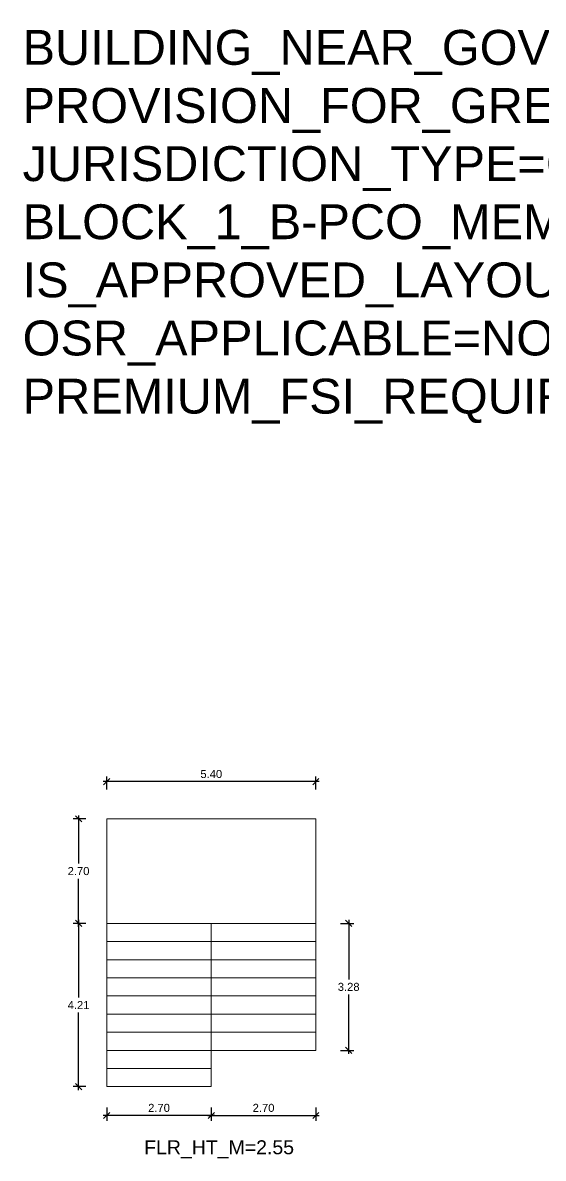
# Model space of a CAD drawing. Header units: metres. Extents: x 0 to 413, y 0 to 124.
# Drawn here: x 370.99 to 384.44, y 63.75 to 93.06 of the extents above; entities that cross this region are included whole.
import ezdxf

# ---------------------------------------------------------------- set-up
doc = ezdxf.new("R2010")
doc.units = ezdxf.units.M
doc.header["$LTSCALE"] = 0.5
doc.header["$MEASUREMENT"] = 0
doc.layers.add('BLK_1_FLR_0_STAIR_1', color=1, linetype='Continuous')
for name, color, linetype, lineweight in [('BLK_1_FLR_0_STAIR_1_FLIGHT_1', 7, 'Continuous', 0), ('BLK_1_FLR_0_STAIR_1_FLIGHT_2', 7, 'Continuous', 0), ('BLK_1_FLR_0_STAIR_1_LANDING_1', 7, 'Continuous', 0), ('BLK_1_FLR_1_STAIR_1_FLIGHT_1', 7, 'Continuous', 0)]:
    doc.layers.add(name, color=color, linetype=linetype, lineweight=lineweight)
doc.layers.add('PLAN_INFO', color=1, linetype='Continuous', plot=False)
doc.styles.add('Arial-Bold', font='times.ttf')
doc.styles.get("Standard").update_dxf_attribs({"font": 'arial.ttf'})
doc.styles.add('SVN', font='arial.ttf')
doc.dimstyles.new('STY', dxfattribs={"dimscale": 0.9, "dimtxt": 0.23, "dimasz": 0.18, "dimexe": 0.15, "dimexo": 0.6, "dimgap": 0.1, "dimtad": 1, "dimtih": 1, "dimtoh": 1, "dimzin": 0, "dimdsep": 46, "dimtxsty": 'Arial-Bold', "dimblk": 'CLOSEDBLANK', "dimcen": 0.09375, "dimdle": 0.1, "dimse1": 1, "dimse2": 1, "dimadec": 0, "dimazin": 0, "dimtfac": 1, "dimtmove": 2, "dimatfit": 2, "dimfxl": 0, "dimtolj": 1, "dimtzin": 0, "dimarcsym": 0})

# ---------------------------------------------------------------- blocks, each defined once
blk = doc.blocks.new('_Oblique')
at = {"color": 0, "linetype": 'ByBlock', "lineweight": -2}
blk.add_line((-0.5, -0.5), (0.5, 0.5), dxfattribs=at)
blk = doc.blocks.new('*D153')
at = {"layer": 'BLK_1_FLR_0_STAIR_1_FLIGHT_1', "color": 0, "lineweight": -2}
for p, q in [((375.954, 64.856), (373.074, 64.856)), ((373.164, 65.063), (373.164, 64.721)), ((375.864, 65.063), (375.864, 64.721))]:
    blk.add_line(p, q, dxfattribs=at)
at = {"layer": 'Defpoints', "color": 0, "linetype": 'Continuous'}
for p in [(373.164, 66.679), (375.864, 66.679), (373.164, 64.856)]:
    blk.add_point(p, dxfattribs=at)
at = {"layer": 'BLK_1_FLR_0_STAIR_1_FLIGHT_1', "color": 0, "linetype": 'Continuous', "lineweight": -2, "xscale": 0.162, "yscale": 0.162, "zscale": 0.162, "rotation": 180}
blk.add_blockref('_Oblique', (373.164, 64.856), dxfattribs=at)
at = {"layer": 'BLK_1_FLR_0_STAIR_1_FLIGHT_1', "color": 0, "linetype": 'Continuous', "lineweight": -2, "xscale": 0.162, "yscale": 0.162, "zscale": 0.162}
blk.add_blockref('_Oblique', (375.864, 64.856), dxfattribs=at)
at = {"layer": 'BLK_1_FLR_0_STAIR_1_FLIGHT_1', "color": 0, "linetype": 'Continuous', "lineweight": 20, "insert": (374.514, 65.052), "char_height": 0.207, "attachment_point": 5, "style": 'SVN'}
blk.add_mtext('\\A1;2.70', dxfattribs=at)
blk = doc.blocks.new('*D174')
at = {"layer": 'BLK_1_FLR_0_STAIR_1_LANDING_1', "color": 0, "lineweight": -2}
for p, q in [((373.164, 73.266), (373.164, 73.608)), ((378.564, 73.266), (378.564, 73.608)), ((378.654, 73.473), (373.074, 73.473))]:
    blk.add_line(p, q, dxfattribs=at)
at = {"layer": 'Defpoints', "color": 0, "linetype": 'Continuous'}
for p in [(373.164, 73.473), (373.164, 72.513), (378.564, 72.513)]:
    blk.add_point(p, dxfattribs=at)
at = {"layer": 'BLK_1_FLR_0_STAIR_1_LANDING_1', "color": 0, "linetype": 'Continuous', "lineweight": -2, "xscale": 0.162, "yscale": 0.162, "zscale": 0.162}
for p, rotation in [((373.164, 73.473), 180.0000000000241), ((378.564, 73.473), 2.41407e-11)]:
    blk.add_blockref('_Oblique', p, dxfattribs=dict(at, rotation=rotation))
at = {"layer": 'BLK_1_FLR_0_STAIR_1_LANDING_1', "color": 0, "linetype": 'Continuous', "lineweight": 20, "insert": (375.864, 73.669), "char_height": 0.207, "attachment_point": 5, "style": 'SVN'}
blk.add_mtext('\\A1;5.40', dxfattribs=at)
blk = doc.blocks.new('*D154')
at = {"layer": 'BLK_1_FLR_0_STAIR_1_LANDING_1', "color": 0, "lineweight": -2}
for p, q in [((372.624, 72.513), (372.3, 72.513)), ((372.435, 72.603), (372.435, 71.358)), ((372.435, 69.723), (372.435, 70.967)), ((372.624, 69.813), (372.3, 69.813))]:
    blk.add_line(p, q, dxfattribs=at)
at = {"layer": 'Defpoints', "color": 0, "linetype": 'Continuous'}
for p in [(373.164, 72.513), (372.435, 69.813), (373.164, 69.813)]:
    blk.add_point(p, dxfattribs=at)
at = {"layer": 'BLK_1_FLR_0_STAIR_1_LANDING_1', "color": 0, "linetype": 'Continuous', "lineweight": -2, "xscale": 0.162, "yscale": 0.162, "zscale": 0.162}
for p, rotation in [((372.435, 72.513), 90), ((372.435, 69.813), 270)]:
    blk.add_blockref('_Oblique', p, dxfattribs=dict(at, rotation=rotation))
at = {"layer": 'BLK_1_FLR_0_STAIR_1_LANDING_1', "color": 0, "linetype": 'Continuous', "lineweight": 20, "insert": (372.435, 71.163), "char_height": 0.207, "attachment_point": 5, "style": 'SVN'}
blk.add_mtext('\\A1;2.70', dxfattribs=at)
blk = doc.blocks.new('*D155')
at = {"layer": 'BLK_1_FLR_0_STAIR_1_FLIGHT_1', "color": 0, "lineweight": -2}
for p, q in [((372.624, 69.813), (372.3, 69.813)), ((372.435, 69.903), (372.435, 67.901)), ((372.435, 65.511), (372.435, 67.513)), ((372.624, 65.601), (372.3, 65.601))]:
    blk.add_line(p, q, dxfattribs=at)
at = {"layer": 'Defpoints', "color": 0, "linetype": 'Continuous'}
for p in [(373.164, 69.813), (372.435, 65.601), (373.164, 65.601)]:
    blk.add_point(p, dxfattribs=at)
at = {"layer": 'BLK_1_FLR_0_STAIR_1_FLIGHT_1', "color": 0, "linetype": 'Continuous', "lineweight": -2, "xscale": 0.162, "yscale": 0.162, "zscale": 0.162}
for p, rotation in [((372.435, 69.813), 90), ((372.435, 65.601), 270)]:
    blk.add_blockref('_Oblique', p, dxfattribs=dict(at, rotation=rotation))
at = {"layer": 'BLK_1_FLR_0_STAIR_1_FLIGHT_1', "color": 0, "linetype": 'Continuous', "lineweight": 20, "insert": (372.435, 67.707), "char_height": 0.207, "attachment_point": 5, "style": 'SVN'}
blk.add_mtext('\\A1;4.21', dxfattribs=at)
blk = doc.blocks.new('*D156')
at = {"layer": 'BLK_1_FLR_0_STAIR_1_FLIGHT_2', "color": 0, "lineweight": -2}
for p, q in [((375.774, 64.856), (378.654, 64.856)), ((375.864, 65.061), (375.864, 64.721)), ((378.564, 65.061), (378.564, 64.721))]:
    blk.add_line(p, q, dxfattribs=at)
at = {"layer": 'Defpoints', "color": 0, "linetype": 'Continuous'}
for p in [(375.864, 65.601), (378.564, 65.601), (378.564, 64.856)]:
    blk.add_point(p, dxfattribs=at)
at = {"layer": 'BLK_1_FLR_0_STAIR_1_FLIGHT_2', "color": 0, "linetype": 'Continuous', "lineweight": -2, "xscale": 0.162, "yscale": 0.162, "zscale": 0.162, "rotation": 180}
blk.add_blockref('_Oblique', (375.864, 64.856), dxfattribs=at)
at = {"layer": 'BLK_1_FLR_0_STAIR_1_FLIGHT_2', "color": 0, "linetype": 'Continuous', "lineweight": -2, "xscale": 0.162, "yscale": 0.162, "zscale": 0.162}
blk.add_blockref('_Oblique', (378.564, 64.856), dxfattribs=at)
at = {"layer": 'BLK_1_FLR_0_STAIR_1_FLIGHT_2', "color": 0, "linetype": 'Continuous', "lineweight": 20, "insert": (377.214, 65.052), "char_height": 0.207, "attachment_point": 5, "style": 'SVN'}
blk.add_mtext('\\A1;2.70', dxfattribs=at)
blk = doc.blocks.new('*D157')
at = {"layer": 'BLK_1_FLR_0_STAIR_1_FLIGHT_2', "color": 0, "lineweight": -2}
for p, q in [((379.206, 69.813), (379.548, 69.813)), ((379.413, 69.903), (379.413, 68.37)), ((379.413, 66.447), (379.413, 67.979)), ((379.206, 66.537), (379.548, 66.537))]:
    blk.add_line(p, q, dxfattribs=at)
at = {"layer": 'Defpoints', "color": 0, "linetype": 'Continuous'}
for p in [(378.564, 69.813), (378.564, 66.537), (379.413, 66.537)]:
    blk.add_point(p, dxfattribs=at)
at = {"layer": 'BLK_1_FLR_0_STAIR_1_FLIGHT_2', "color": 0, "linetype": 'Continuous', "lineweight": -2, "xscale": 0.162, "yscale": 0.162, "zscale": 0.162}
for p, rotation in [((379.413, 69.813), 90), ((379.413, 66.537), 270)]:
    blk.add_blockref('_Oblique', p, dxfattribs=dict(at, rotation=rotation))
at = {"layer": 'BLK_1_FLR_0_STAIR_1_FLIGHT_2', "color": 0, "linetype": 'Continuous', "lineweight": 20, "insert": (379.413, 68.175), "char_height": 0.207, "attachment_point": 5, "style": 'SVN'}
blk.add_mtext('\\A1;3.28', dxfattribs=at)

msp = doc.modelspace()

# ---------------------------------------------------------------- linework, layer by layer
at = {"layer": 'BLK_1_FLR_0_STAIR_1_FLIGHT_1', "linetype": 'Continuous', "lineweight": 20}
for p, q in [((375.864, 69.813), (373.164, 69.813)), ((375.864, 69.345), (373.164, 69.345)), ((375.864, 68.877), (373.164, 68.877)), ((375.864, 68.409), (373.164, 68.409)), ((375.864, 67.941), (373.164, 67.941)), ((375.864, 67.473), (373.164, 67.473)), ((375.864, 67.005), (373.164, 67.005)), ((375.864, 66.537), (373.164, 66.537)), ((375.864, 66.069), (373.164, 66.069)), ((375.864, 65.601), (373.164, 65.601))]:
    msp.add_line(p, q, dxfattribs=at)
msp.add_lwpolyline([(373.164, 69.813), (373.164, 65.601), (375.864, 65.601), (375.864, 69.813), (373.164, 69.813)], dxfattribs=at)
at = {"layer": 'BLK_1_FLR_0_STAIR_1_FLIGHT_2', "linetype": 'Continuous', "lineweight": 20}
for p, q in [((378.564, 69.813), (375.864, 69.813)), ((378.564, 69.345), (375.864, 69.345)), ((378.564, 68.877), (375.864, 68.877)), ((378.564, 68.409), (375.864, 68.409)), ((378.564, 67.941), (375.864, 67.941)), ((378.564, 67.473), (375.864, 67.473)), ((378.564, 67.005), (375.864, 67.005)), ((378.564, 66.537), (375.864, 66.537))]:
    msp.add_line(p, q, dxfattribs=at)
msp.add_lwpolyline([(375.864, 69.813), (378.564, 69.813), (378.564, 66.537), (375.864, 66.537), (375.864, 69.813)], dxfattribs=at)
at = {"layer": 'BLK_1_FLR_0_STAIR_1_LANDING_1', "linetype": 'Continuous', "lineweight": 20}
msp.add_lwpolyline([(373.164, 69.813), (373.164, 72.513), (378.564, 72.513), (378.564, 69.813), (373.164, 69.813)], dxfattribs=at)
at = {"layer": 'BLK_1_FLR_1_STAIR_1_FLIGHT_1', "linetype": 'Continuous', "lineweight": 20}
msp.add_line((375.864, 68.877), (375.39, 68.877), dxfattribs=at)

# ---------------------------------------------------------------- texts
at = {"layer": 'BLK_1_FLR_0_STAIR_1', "linetype": 'Continuous', "lineweight": 20, "insert": (376.066, 64.216), "char_height": 0.36, "width": 4.32, "attachment_point": 2}
msp.add_mtext('FLR_HT_M=2.55', dxfattribs=at)
at = {"layer": 'PLAN_INFO', "lineweight": 20, "insert": (370.99, 121.38), "char_height": 0.9, "width": 65.11605, "attachment_point": 1}
msp.add_mtext('{\\fArial Baltic|b0|i0|c0|p34;PLAN INFO\\PPLOT_AREA_M2=1450.00\\PSINGLE_FAMILY_BLDG=NO\\PCRZ=NO\\PSECURITY_ZONE=NO\\PACCESS_WIDTH_M=11.5\\PWHETHER_GOVT_OR_AIDED_SCHOOL=NO\\PROAD_WIDTH=11.5\\PROAD_LENGTH=500.00\\PAVG_PLOT_DEPTH= 23.58\\PAVG_PLOT_WIDTH= 72.00\\PLAND_USE_ZONE = COMMERCIAL\\PPLOT_NO=10 \\PDISTRICT=CHENGALPATTU\\PTALUK=CHENGALPATTU\\PRWH_DECLARED=YES\\PAREA_TYPE=OTHERS\\PBUILDING_NEAR_TO_RIVER=NO\\PBUILDING_NEAR_MONUMENT=NO\\PBUILDING_NEAR_GOVT_BLDG=NO\\PPROVISION_FOR_GREEN_BUILDINGS_AND_SUSTAINABILITY=YES\\PJURISDICTION_TYPE=CORPORATION\\P}BLOCK_1_B-PCO_MEMBER_COUNT=25\\PIS_APPROVED_LAYOUT=YES\\POSR_APPLICABLE=NO\\PPREMIUM_FSI_REQUIRED=NO', dxfattribs=at)

# ---------------------------------------------------------------- dimensions: what is measured, and where the dimension line sits
at = {"layer": 'BLK_1_FLR_0_STAIR_1_FLIGHT_1', "color": 1, "linetype": 'Continuous', "lineweight": 20}
dim = msp.add_aligned_dim(p1=(373.164, 69.813), p2=(373.164, 65.601), distance=-0.729, dimstyle='STY', override={"dimtxsty": 'SVN', "dimblk1": 'Oblique', "dimblk2": 'Oblique', "dimsah": 1, "dimse1": 0, "dimse2": 0, "dimfxl": 0.23, "dimfxlon": 1, "dimtfill": 1, "dimarcsym": 1}, dxfattribs=at)
dim.commit()
dim.dimension.update_dxf_attribs({"geometry": '*D155', "text_midpoint": (372.435, 67.707)})
at = {"layer": 'BLK_1_FLR_0_STAIR_1_FLIGHT_1', "color": 2, "linetype": 'Continuous', "lineweight": 20}
dim = msp.add_linear_dim(base=(373.164, 64.856), p1=(375.864, 66.679), p2=(373.164, 66.679), dimstyle='STY', override={"dimtxsty": 'SVN', "dimblk1": 'Oblique', "dimblk2": 'Oblique', "dimsah": 1, "dimse1": 0, "dimse2": 0, "dimfxl": 0.23, "dimfxlon": 1, "dimtfill": 1, "dimarcsym": 1}, dxfattribs=at)
dim.commit()
dim.dimension.update_dxf_attribs({"geometry": '*D153', "text_midpoint": (374.514, 65.052)})
at = {"layer": 'BLK_1_FLR_0_STAIR_1_FLIGHT_2', "color": 1, "linetype": 'Continuous', "lineweight": 20}
dim = msp.add_aligned_dim(p1=(378.564, 69.813), p2=(378.564, 66.537), distance=0.849, dimstyle='STY', override={"dimtxsty": 'SVN', "dimblk1": 'Oblique', "dimblk2": 'Oblique', "dimsah": 1, "dimse1": 0, "dimse2": 0, "dimfxl": 0.23, "dimfxlon": 1, "dimtfill": 1, "dimarcsym": 1}, dxfattribs=at)
dim.commit()
dim.dimension.update_dxf_attribs({"geometry": '*D157', "text_midpoint": (379.413, 68.175)})
at = {"layer": 'BLK_1_FLR_0_STAIR_1_FLIGHT_2', "color": 2, "linetype": 'Continuous', "lineweight": 20}
dim = msp.add_aligned_dim(p1=(375.864, 65.601), p2=(378.564, 65.601), distance=-0.744, dimstyle='STY', override={"dimtxsty": 'SVN', "dimblk1": 'Oblique', "dimblk2": 'Oblique', "dimsah": 1, "dimse1": 0, "dimse2": 0, "dimfxl": 0.23, "dimfxlon": 1, "dimtfill": 1, "dimarcsym": 1}, dxfattribs=at)
dim.commit()
dim.dimension.update_dxf_attribs({"geometry": '*D156', "text_midpoint": (377.214, 65.052)})
at = {"layer": 'BLK_1_FLR_0_STAIR_1_LANDING_1', "color": 1, "linetype": 'Continuous', "lineweight": 20}
dim = msp.add_aligned_dim(p1=(378.564, 72.513), p2=(373.164, 72.513), distance=-0.961, dimstyle='STY', override={"dimtxsty": 'SVN', "dimblk1": 'Oblique', "dimblk2": 'Oblique', "dimsah": 1, "dimse1": 0, "dimse2": 0, "dimfxl": 0.23, "dimfxlon": 1, "dimtfill": 1, "dimarcsym": 1}, dxfattribs=at)
dim.commit()
dim.dimension.update_dxf_attribs({"geometry": '*D174', "text_midpoint": (375.864, 73.669)})
at = {"layer": 'BLK_1_FLR_0_STAIR_1_LANDING_1', "color": 2, "linetype": 'Continuous', "lineweight": 20}
dim = msp.add_aligned_dim(p1=(373.164, 72.513), p2=(373.164, 69.813), distance=-0.729, dimstyle='STY', override={"dimtxsty": 'SVN', "dimblk1": 'Oblique', "dimblk2": 'Oblique', "dimsah": 1, "dimse1": 0, "dimse2": 0, "dimfxl": 0.23, "dimfxlon": 1, "dimtfill": 1, "dimarcsym": 1}, dxfattribs=at)
dim.commit()
dim.dimension.update_dxf_attribs({"geometry": '*D154', "text_midpoint": (372.435, 71.163)})

doc.saveas('drawing.dxf')
